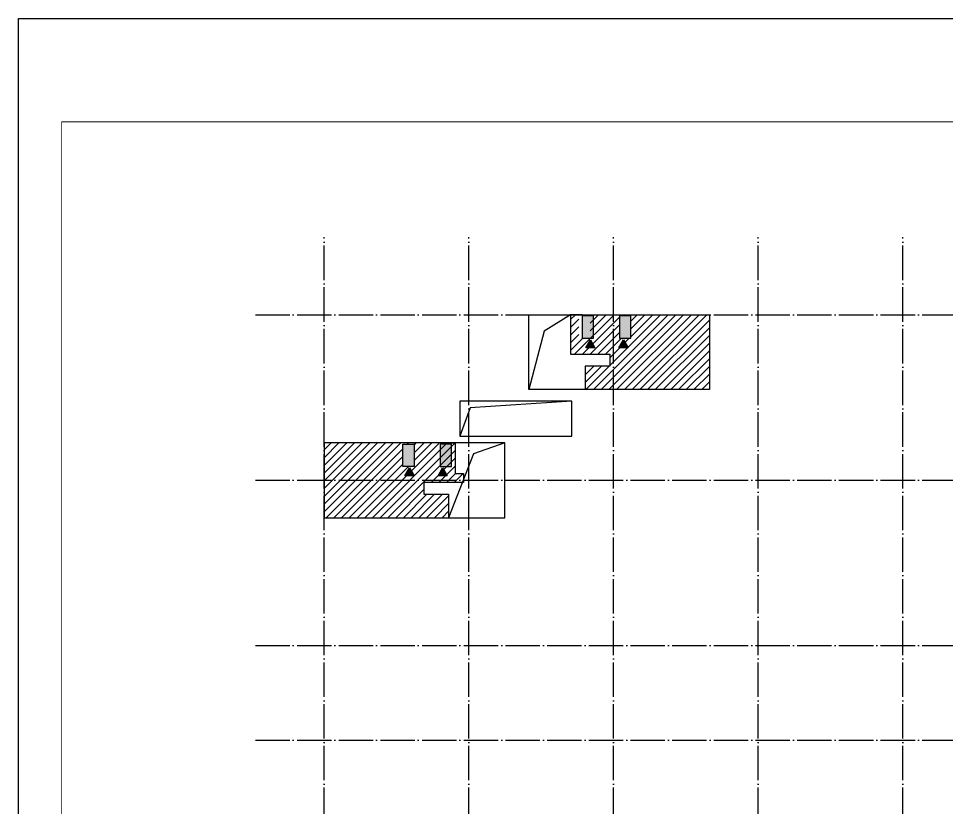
# Model space of a CAD drawing. Extents: x -2209072 to 495824, y -92434 to 572724.
# Drawn here: x -17750 to 36124, y 116901 to 162700 of the extents above; entities that cross this region are included whole.
import ezdxf

# ---------------------------------------------------------------- set-up
doc = ezdxf.new("R2010")
doc.units = 0
doc.header["$LTSCALE"] = 1000
doc.header["$MEASUREMENT"] = 0
doc.linetypes.add('X-104 6#7#平面$0$DOTE', pattern=[2.42, 2, -0.2, 0.02, -0.2])
doc.layers.get('0').update_dxf_attribs({"linetype": 'CONTINUOUS'})
doc.layers.add('6#7#幕墙$0$04-不打印_辅助线', color=165, linetype='CONTINUOUS', plot=False)
for name, color, linetype in [('X-104 6#7#平面$0$01-标注_轴线坐标', 132, 'CONTINUOUS'), ('X-104 6#7#平面$0$05-填充_156', 156, 'CONTINUOUS'), ('X-104 6#7#平面$0$05-填充_天正', 26, 'CONTINUOUS'), ('X-104 6#7#平面$0$A-O_屋面', 201, 'CONTINUOUS'), ('X-104 6#7#平面$0$A_AXIS-轴线', 36, 'X-104 6#7#平面$0$DOTE'), ('X-104 6#7#平面$0$A_STR-砼柱', 51, 'CONTINUOUS')]:
    doc.layers.add(name, color=color, linetype=linetype)

# ---------------------------------------------------------------- blocks, each defined once
blk = doc.blocks.new('X-104 6#7#平面$0$A$C1863634F')
at = {"layer": 'X-104 6#7#平面$0$A_AXIS-轴线'}
for points in [[(0, -4500), (0, 60900)], [(8400, -4500), (8400, 60900)], [(16800, -4500), (16800, 60900)], [(25200, -4500), (25200, 60900)], [(33600, -4500), (33600, 60900)], [(-4000, 56400), (117300, 56400)], [(-4000, 46800), (117300, 46800)], [(-4000, 37200), (117300, 37200)], [(-4000, 31700), (117300, 31700)]]:
    blk.add_lwpolyline(points, dxfattribs=at)
blk = doc.blocks.new('X-104 6#7#平面$0$gfdsaewqe')
h = blk.add_hatch(color=4)
h.dxf.hatch_style = 1
h.paths.add_polyline_path([(0, 0), (-2072, 1196), (-2072, -1196)])
at = {"color": 4}
blk.add_lwpolyline([(0, 0), (-2072, 1196), (-2072, -1196)], close=True, dxfattribs=at)
blk = doc.blocks.new('X-104 6#7#平面$0$DGFSG')
at = {"layer": 'X-104 6#7#平面$0$05-填充_156'}
h = blk.add_hatch(dxfattribs=at)
h.set_pattern_fill('ANSI31', color=256, scale=200)
h.set_pattern_definition([(45, (71947.86, 219929.78), (-224.5064, 224.5064), [])])
h.paths.add_polyline_path([(7220, 0), (7220, 1361), (5780, 1361), (5780, 2050), (8022, 2050), (8080, 2199), (8080, 2570), (7580, 2570), (7580, 2980), (7600, 2980), (7600, 4280), (7580, 4280), (7580, 4340), (0, 4340), (0, 0)])
h.paths.add_polyline_path([(4560, 2980), (4560, 4280), (5220, 4280), (5220, 2980)], flags=16)
h.paths.add_polyline_path([(14780, 11780), (14780, 11720), (15440, 11720), (15440, 10420), (14780, 10420), (14780, 11780), (14300, 11780), (14300, 9490), (16580, 9490), (16580, 8800), (15140, 8800), (15140, 7440), (22360, 7440), (22360, 11780)])
h.paths.add_polyline_path([(17800, 10420), (17140, 10420), (17140, 11720), (17800, 11720)], flags=16)
at = {"layer": 'X-104 6#7#平面$0$05-填充_天正'}
h = blk.add_hatch(color=256, dxfattribs=at)
h.dxf.hatch_style = 1
h.paths.add_polyline_path([(5220, 2980), (4560, 2980), (4560, 4280), (5220, 4280)])
h.paths.add_polyline_path([(6720, 2980), (7380, 2980), (7380, 4280), (6720, 4280)])
h.paths.add_polyline_path([(14980, 10420), (15640, 10420), (15640, 11720), (14980, 11720)])
h.paths.add_polyline_path([(17140, 10420), (17800, 10420), (17800, 11720), (17140, 11720)])
at = {"layer": 'X-104 6#7#平面$0$A-O_屋面'}
for points in [[(14300, 11780), (12773, 10826), (11880, 7440)], [(14370, 6760), (8466, 6383), (7870, 4740)], [(10480, 4340), (8673, 3714), (7220, 0)]]:
    blk.add_lwpolyline(points, dxfattribs=at)
at = {"layer": 'X-104 6#7#平面$0$A_STR-砼柱'}
for points in [[(11880, 11780), (22360, 11780), (22360, 7440), (11880, 7440)], [(14980, 10420), (15640, 10420), (15640, 11720), (14980, 11720)], [(17140, 10420), (17800, 10420), (17800, 11720), (17140, 11720)], [(7870, 4740), (14370, 4740), (14370, 6760), (7870, 6760)], [(0, 0), (10480, 0), (10480, 4340), (0, 4340), (0, 0)], [(7380, 4340), (7600, 4340), (7600, 2570), (8080, 2570), (8080, 2050), (5780, 2050), (5780, 1361), (7220, 1361), (7220, 0), (10480, 0), (10480, 4340), (7380, 4340)], [(5220, 2980), (4560, 2980), (4560, 4280), (5220, 4280)], [(6720, 2980), (7380, 2980), (7380, 4280), (6720, 4280)]]:
    blk.add_lwpolyline(points, close=True, dxfattribs=at)
blk.add_lwpolyline([(15140, 8800), (15140, 7440), (11880, 7440), (11880, 11780), (14980, 11780), (14300, 11780), (14300, 10010), (14300, 10010), (14300, 9490), (16580, 9490), (16580, 8800), (15140, 8800)], dxfattribs=at)
at = {"color": 6, "xscale": -0.224, "yscale": 0.224, "zscale": 0.224, "rotation": 270}
for p in [(15451, 10323), (17369, 10323), (4954, 2904), (6872, 2904)]:
    blk.add_blockref('X-104 6#7#平面$0$gfdsaewqe', p, dxfattribs=at)
blk = doc.blocks.new('图框-A0+1-4')
for points, const_width in [([(0.02, 0.02), (1486.02, 0.02), (1486.02, 841.03), (0.02, 841.03)], 0.05), ([(1411.02, 831.03), (25.02, 831.03), (25.02, 10.03), (1411.02, 10.03)], 0.5)]:
    blk.add_lwpolyline(points, close=True, dxfattribs=dict(const_width=const_width))
blk = doc.blocks.new('6#7#幕墙')
at = {"layer": '6#7#幕墙$0$04-不打印_辅助线'}
blk.add_lwpolyline([(-17750, 162700), (139900, 162700), (139900, 73600), (-17750, 73600)], close=True, dxfattribs=at)
blk = doc.blocks.new('X-104 6#7#平面')
for name, p in [('6#7#幕墙', (0, 0)), ('X-104 6#7#平面$0$DGFSG', (0, 133720))]:
    blk.add_blockref(name, p)
at = {"xscale": 100, "yscale": 100, "zscale": 100}
blk.add_blockref('图框-A0+1-4', (-17750, 73600), dxfattribs=at)
at = {"layer": 'X-104 6#7#平面$0$01-标注_轴线坐标'}
blk.add_blockref('X-104 6#7#平面$0$A$C1863634F', (0, 89100), dxfattribs=at)

msp = doc.modelspace()

# ---------------------------------------------------------------- block references
msp.add_blockref('X-104 6#7#平面', (0, 0))

doc.saveas('drawing.dxf')
